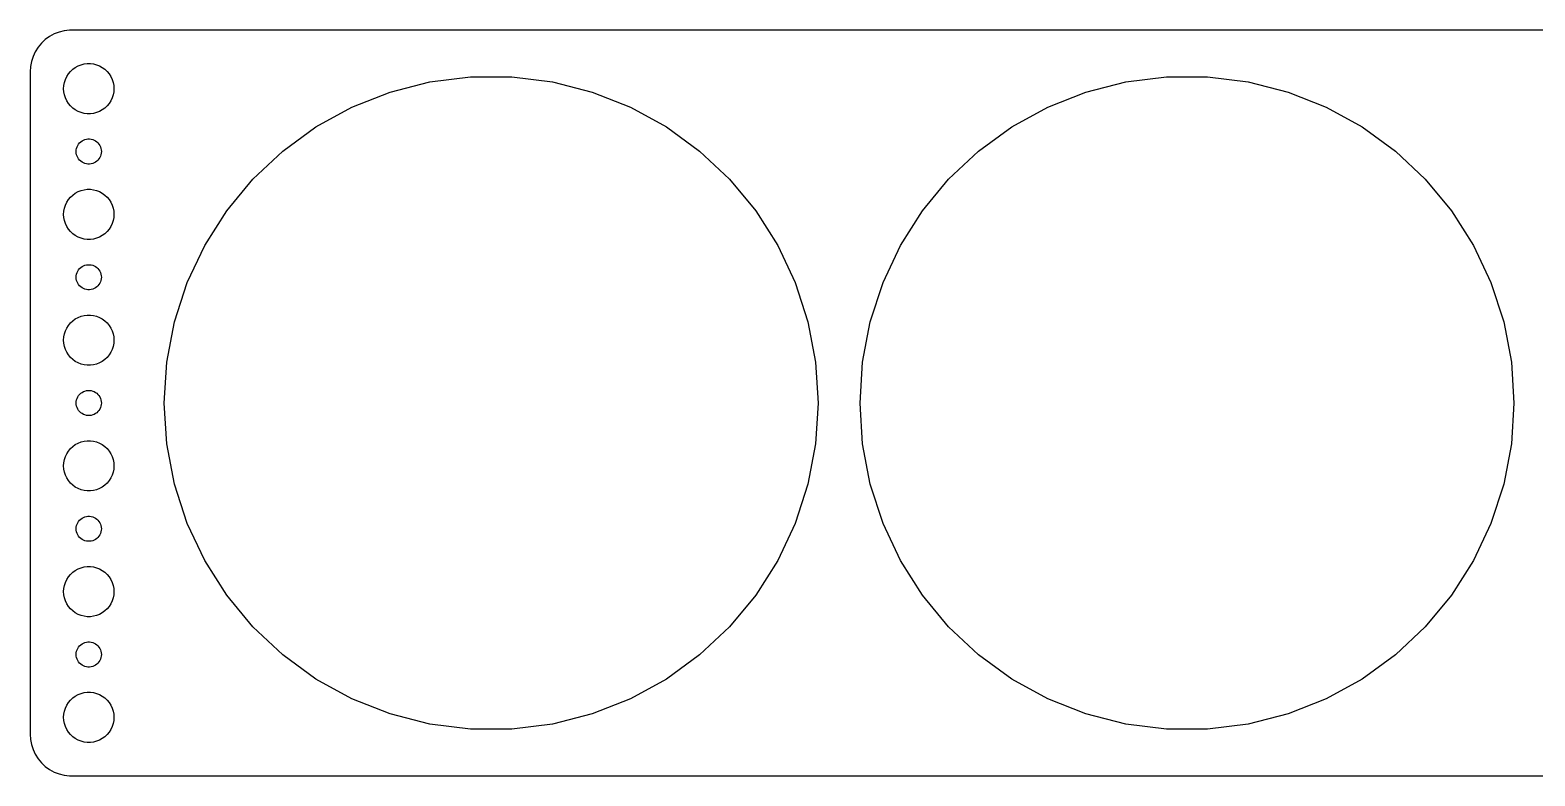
# Model space of a CAD drawing. Header units: metres. Extents: x -180 to 180, y -44 to 44.
# Drawn here: x -179.5 to 0, y -44.5 to 44.5 of the extents above; entities that cross this region are included whole.
import ezdxf

# ---------------------------------------------------------------- set-up
doc = ezdxf.new("R2010")
doc.units = ezdxf.units.M

msp = doc.modelspace()

# ---------------------------------------------------------------- linework, layer by layer
for p, q in [((-177.687, 43.3526), (-178.145, 42.9227)), ((-177.179, 43.7216), (-177.687, 43.3526)), ((-176.629, 44.0241), (-177.179, 43.7216)), ((-176.045, 44.2553), (-176.629, 44.0241)), ((-175.437, 44.4114), (-176.045, 44.2553)), ((-174.814, 44.4901), (-175.437, 44.4114)), ((174.814, 44.4901), (-174.814, 44.4901)), ((-179.149, 41.3406), (-179.343, 40.7434)), ((-178.882, 41.9088), (-179.149, 41.3406)), ((-178.545, 42.4389), (-178.882, 41.9088)), ((-178.145, 42.9227), (-178.545, 42.4389)), ((-179.461, 40.1267), (-179.5, 39.5)), ((-179.5, 39.5), (-179.5, -39.5)), ((-179.343, 40.7434), (-179.461, 40.1267)), ((-174.927, 39.2634), (-174.687, 39.5536)), ((-174.687, 39.5536), (-174.412, 39.8115)), ((-174.412, 39.8115), (-174.107, 40.033)), ((-174.107, 40.033), (-173.777, 40.2145)), ((-173.777, 40.2145), (-173.427, 40.3532)), ((-173.427, 40.3532), (-173.062, 40.4469)), ((-173.062, 40.4469), (-172.688, 40.4941)), ((-172.688, 40.4941), (-172.312, 40.4941)), ((-172.312, 40.4941), (-171.938, 40.4469)), ((-171.938, 40.4469), (-171.573, 40.3532)), ((-171.573, 40.3532), (-171.223, 40.2145)), ((-171.223, 40.2145), (-170.893, 40.033)), ((-170.893, 40.033), (-170.588, 39.8115)), ((-170.588, 39.8115), (-170.313, 39.5536)), ((-170.313, 39.5536), (-170.073, 39.2634)), ((-175.5, 37.5), (-175.476, 37.876)), ((-175.476, 37.876), (-175.406, 38.2461)), ((-175.406, 38.2461), (-175.289, 38.6044)), ((-175.289, 38.6044), (-175.129, 38.9453)), ((-175.129, 38.9453), (-174.927, 39.2634)), ((-170.073, 39.2634), (-169.871, 38.9453)), ((-169.871, 38.9453), (-169.711, 38.6044)), ((-169.711, 38.6044), (-169.594, 38.2461)), ((-169.594, 38.2461), (-169.524, 37.876)), ((-169.524, 37.876), (-169.5, 37.5)), ((-136.552, 37.0912), (-131.808, 38.3092)), ((-131.808, 38.3092), (-126.949, 38.923)), ((-126.949, 38.923), (-122.051, 38.923)), ((-122.051, 38.923), (-117.192, 38.3092)), ((-117.192, 38.3092), (-112.448, 37.0912)), ((-53.5517, 37.0912), (-48.8079, 38.3092)), ((-48.8079, 38.3092), (-43.9488, 38.923)), ((-43.9488, 38.923), (-39.0512, 38.923)), ((-39.0512, 38.923), (-34.1921, 38.3092)), ((-34.1921, 38.3092), (-29.4483, 37.0912)), ((-175.476, 37.124), (-175.5, 37.5)), ((-175.406, 36.7539), (-175.476, 37.124)), ((-175.289, 36.3956), (-175.406, 36.7539)), ((-175.129, 36.0547), (-175.289, 36.3956)), ((-174.927, 35.7366), (-175.129, 36.0547)), ((-169.871, 36.0547), (-170.073, 35.7366)), ((-169.711, 36.3956), (-169.871, 36.0547)), ((-169.594, 36.7539), (-169.711, 36.3956)), ((-169.524, 37.124), (-169.594, 36.7539)), ((-169.5, 37.5), (-169.524, 37.124)), ((-141.105, 35.2883), (-136.552, 37.0912)), ((-112.448, 37.0912), (-107.895, 35.2883)), ((-58.1054, 35.2883), (-53.5517, 37.0912)), ((-29.4483, 37.0912), (-24.8946, 35.2883)), ((-174.687, 35.4464), (-174.927, 35.7366)), ((-174.412, 35.1885), (-174.687, 35.4464)), ((-174.107, 34.967), (-174.412, 35.1885)), ((-173.777, 34.7855), (-174.107, 34.967)), ((-173.427, 34.6468), (-173.777, 34.7855)), ((-173.062, 34.5531), (-173.427, 34.6468)), ((-172.688, 34.5059), (-173.062, 34.5531)), ((-172.312, 34.5059), (-172.688, 34.5059)), ((-171.938, 34.5531), (-172.312, 34.5059)), ((-171.573, 34.6468), (-171.938, 34.5531)), ((-171.223, 34.7855), (-171.573, 34.6468)), ((-170.893, 34.967), (-171.223, 34.7855)), ((-170.588, 35.1885), (-170.893, 34.967)), ((-170.313, 35.4464), (-170.588, 35.1885)), ((-170.073, 35.7366), (-170.313, 35.4464)), ((-145.397, 32.9288), (-141.105, 35.2883)), ((-107.895, 35.2883), (-103.603, 32.9288)), ((-62.3972, 32.9288), (-58.1054, 35.2883)), ((-24.8946, 35.2883), (-20.6028, 32.9288)), ((-149.36, 30.05), (-145.397, 32.9288)), ((-103.603, 32.9288), (-99.6405, 30.05)), ((-66.3595, 30.05), (-62.3972, 32.9288)), ((-20.6028, 32.9288), (-16.6405, 30.05)), ((-173.953, 30.373), (-173.895, 30.5522)), ((-173.895, 30.5522), (-173.814, 30.7226)), ((-173.814, 30.7226), (-173.714, 30.8817)), ((-173.714, 30.8817), (-173.593, 31.0268)), ((-173.593, 31.0268), (-173.456, 31.1558)), ((-173.456, 31.1558), (-173.304, 31.2665)), ((-173.304, 31.2665), (-173.139, 31.3572)), ((-173.139, 31.3572), (-172.964, 31.4266)), ((-172.964, 31.4266), (-172.781, 31.4734)), ((-172.781, 31.4734), (-172.594, 31.497)), ((-172.594, 31.497), (-172.406, 31.497)), ((-172.406, 31.497), (-172.219, 31.4734)), ((-172.219, 31.4734), (-172.036, 31.4266)), ((-172.036, 31.4266), (-171.861, 31.3572)), ((-171.861, 31.3572), (-171.696, 31.2665)), ((-171.696, 31.2665), (-171.544, 31.1558)), ((-171.544, 31.1558), (-171.407, 31.0268)), ((-171.407, 31.0268), (-171.286, 30.8817)), ((-171.286, 30.8817), (-171.186, 30.7226)), ((-171.186, 30.7226), (-171.105, 30.5522)), ((-171.105, 30.5522), (-171.047, 30.373)), ((-174, 30), (-173.988, 30.188)), ((-173.988, 29.812), (-174, 30)), ((-173.988, 30.188), (-173.953, 30.373)), ((-173.953, 29.627), (-173.988, 29.812)), ((-173.895, 29.4478), (-173.953, 29.627)), ((-173.814, 29.2774), (-173.895, 29.4478)), ((-173.714, 29.1183), (-173.814, 29.2774)), ((-173.593, 28.9732), (-173.714, 29.1183)), ((-173.456, 28.8442), (-173.593, 28.9732)), ((-173.304, 28.7335), (-173.456, 28.8442)), ((-173.139, 28.6427), (-173.304, 28.7335)), ((-171.696, 28.7335), (-171.861, 28.6427)), ((-171.544, 28.8442), (-171.696, 28.7335)), ((-171.407, 28.9732), (-171.544, 28.8442)), ((-171.286, 29.1183), (-171.407, 28.9732)), ((-171.186, 29.2774), (-171.286, 29.1183)), ((-171.105, 29.4478), (-171.186, 29.2774)), ((-171.047, 29.627), (-171.105, 29.4478)), ((-171.047, 30.373), (-171.012, 30.188)), ((-171.012, 29.812), (-171.047, 29.627)), ((-171.012, 30.188), (-171, 30)), ((-171, 30), (-171.012, 29.812)), ((-152.93, 26.6973), (-149.36, 30.05)), ((-99.6405, 30.05), (-96.0702, 26.6973)), ((-69.9298, 26.6973), (-66.3595, 30.05)), ((-16.6405, 30.05), (-13.0702, 26.6973)), ((-172.964, 28.5734), (-173.139, 28.6427)), ((-172.781, 28.5266), (-172.964, 28.5734)), ((-172.594, 28.503), (-172.781, 28.5266)), ((-172.406, 28.503), (-172.594, 28.503)), ((-172.219, 28.5266), (-172.406, 28.503)), ((-172.036, 28.5734), (-172.219, 28.5266)), ((-171.861, 28.6427), (-172.036, 28.5734)), ((-174.107, 25.033), (-173.777, 25.2145)), ((-173.777, 25.2145), (-173.427, 25.3532)), ((-173.427, 25.3532), (-173.062, 25.4469)), ((-173.062, 25.4469), (-172.688, 25.4941)), ((-172.688, 25.4941), (-172.312, 25.4941)), ((-172.312, 25.4941), (-171.938, 25.4469)), ((-171.938, 25.4469), (-171.573, 25.3532)), ((-171.573, 25.3532), (-171.223, 25.2145)), ((-171.223, 25.2145), (-170.893, 25.033)), ((-156.052, 22.9236), (-152.93, 26.6973)), ((-96.0702, 26.6973), (-92.9483, 22.9236)), ((-73.0517, 22.9236), (-69.9298, 26.6973)), ((-13.0702, 26.6973), (-9.94833, 22.9236)), ((-175.406, 23.2461), (-175.289, 23.6044)), ((-175.289, 23.6044), (-175.129, 23.9453)), ((-175.129, 23.9453), (-174.927, 24.2634)), ((-174.927, 24.2634), (-174.687, 24.5536)), ((-174.687, 24.5536), (-174.412, 24.8115)), ((-174.412, 24.8115), (-174.107, 25.033)), ((-170.893, 25.033), (-170.588, 24.8115)), ((-170.588, 24.8115), (-170.313, 24.5536)), ((-170.313, 24.5536), (-170.073, 24.2634)), ((-170.073, 24.2634), (-169.871, 23.9453)), ((-169.871, 23.9453), (-169.711, 23.6044)), ((-169.711, 23.6044), (-169.594, 23.2461)), ((-175.5, 22.5), (-175.476, 22.876)), ((-175.476, 22.124), (-175.5, 22.5)), ((-175.476, 22.876), (-175.406, 23.2461)), ((-175.406, 21.7539), (-175.476, 22.124)), ((-175.289, 21.3956), (-175.406, 21.7539)), ((-169.594, 21.7539), (-169.711, 21.3956)), ((-169.594, 23.2461), (-169.524, 22.876)), ((-169.524, 22.124), (-169.594, 21.7539)), ((-169.524, 22.876), (-169.5, 22.5)), ((-169.5, 22.5), (-169.524, 22.124)), ((-158.676, 18.7884), (-156.052, 22.9236)), ((-92.9483, 22.9236), (-90.324, 18.7884)), ((-75.6759, 18.7884), (-73.0517, 22.9236)), ((-9.94833, 22.9236), (-7.32404, 18.7884)), ((-175.129, 21.0547), (-175.289, 21.3956)), ((-174.927, 20.7366), (-175.129, 21.0547)), ((-174.687, 20.4464), (-174.927, 20.7366)), ((-174.412, 20.1884), (-174.687, 20.4464)), ((-174.107, 19.967), (-174.412, 20.1884)), ((-173.777, 19.7855), (-174.107, 19.967)), ((-173.427, 19.6468), (-173.777, 19.7855)), ((-171.223, 19.7855), (-171.573, 19.6468)), ((-170.893, 19.967), (-171.223, 19.7855)), ((-170.588, 20.1884), (-170.893, 19.967)), ((-170.313, 20.4464), (-170.588, 20.1884)), ((-170.073, 20.7366), (-170.313, 20.4464)), ((-169.871, 21.0547), (-170.073, 20.7366)), ((-169.711, 21.3956), (-169.871, 21.0547)), ((-173.062, 19.5531), (-173.427, 19.6468)), ((-172.688, 19.5059), (-173.062, 19.5531)), ((-172.312, 19.5059), (-172.688, 19.5059)), ((-171.938, 19.5531), (-172.312, 19.5059)), ((-171.573, 19.6468), (-171.938, 19.5531)), ((-160.761, 14.3569), (-158.676, 18.7884)), ((-90.324, 18.7884), (-88.2387, 14.3569)), ((-77.7613, 14.3569), (-75.6759, 18.7884)), ((-7.32404, 18.7884), (-5.23871, 14.3569)), ((-173.593, 16.0268), (-173.456, 16.1558)), ((-173.456, 16.1558), (-173.304, 16.2665)), ((-173.304, 16.2665), (-173.139, 16.3572)), ((-173.139, 16.3572), (-172.964, 16.4266)), ((-172.964, 16.4266), (-172.781, 16.4734)), ((-172.781, 16.4734), (-172.594, 16.497)), ((-172.594, 16.497), (-172.406, 16.497)), ((-172.406, 16.497), (-172.219, 16.4734)), ((-172.219, 16.4734), (-172.036, 16.4266)), ((-172.036, 16.4266), (-171.861, 16.3572)), ((-171.861, 16.3572), (-171.696, 16.2665)), ((-171.696, 16.2665), (-171.544, 16.1558)), ((-171.544, 16.1558), (-171.407, 16.0268)), ((-174, 15), (-173.988, 15.188)), ((-173.988, 14.812), (-174, 15)), ((-173.988, 15.188), (-173.953, 15.373)), ((-173.953, 14.627), (-173.988, 14.812)), ((-173.953, 15.373), (-173.895, 15.5522)), ((-173.895, 14.4478), (-173.953, 14.627)), ((-173.895, 15.5522), (-173.814, 15.7226)), ((-173.814, 14.2774), (-173.895, 14.4478)), ((-173.814, 15.7226), (-173.714, 15.8817)), ((-173.714, 15.8817), (-173.593, 16.0268)), ((-171.407, 16.0268), (-171.286, 15.8817)), ((-171.286, 15.8817), (-171.186, 15.7226)), ((-171.186, 15.7226), (-171.105, 15.5522)), ((-171.105, 14.4478), (-171.186, 14.2774)), ((-171.105, 15.5522), (-171.047, 15.373)), ((-171.047, 14.627), (-171.105, 14.4478)), ((-171.047, 15.373), (-171.012, 15.188)), ((-171.012, 14.812), (-171.047, 14.627)), ((-171.012, 15.188), (-171, 15)), ((-171, 15), (-171.012, 14.812)), ((-173.714, 14.1183), (-173.814, 14.2774)), ((-173.593, 13.9732), (-173.714, 14.1183)), ((-173.456, 13.8442), (-173.593, 13.9732)), ((-173.304, 13.7335), (-173.456, 13.8442)), ((-173.139, 13.6427), (-173.304, 13.7335)), ((-172.964, 13.5734), (-173.139, 13.6427)), ((-172.781, 13.5266), (-172.964, 13.5734)), ((-172.594, 13.5029), (-172.781, 13.5266)), ((-172.406, 13.5029), (-172.594, 13.5029)), ((-172.219, 13.5266), (-172.406, 13.5029)), ((-172.036, 13.5734), (-172.219, 13.5266)), ((-171.861, 13.6427), (-172.036, 13.5734)), ((-171.696, 13.7335), (-171.861, 13.6427)), ((-171.544, 13.8442), (-171.696, 13.7335)), ((-171.407, 13.9732), (-171.544, 13.8442)), ((-171.286, 14.1183), (-171.407, 13.9732)), ((-171.186, 14.2774), (-171.286, 14.1183)), ((-162.275, 9.6989), (-160.761, 14.3569)), ((-88.2387, 14.3569), (-86.7253, 9.6989)), ((-79.2747, 9.6989), (-77.7613, 14.3569)), ((-5.23871, 14.3569), (-3.72525, 9.6989)), ((-175.129, 8.94525), (-174.927, 9.26335)), ((-174.927, 9.26335), (-174.687, 9.55363)), ((-174.687, 9.55363), (-174.412, 9.81154)), ((-174.412, 9.81154), (-174.107, 10.033)), ((-174.107, 10.033), (-173.777, 10.2145)), ((-173.777, 10.2145), (-173.427, 10.3532)), ((-173.427, 10.3532), (-173.062, 10.4469)), ((-173.062, 10.4469), (-172.688, 10.4941)), ((-172.688, 10.4941), (-172.312, 10.4941)), ((-172.312, 10.4941), (-171.938, 10.4469)), ((-171.938, 10.4469), (-171.573, 10.3532)), ((-171.573, 10.3532), (-171.223, 10.2145)), ((-171.223, 10.2145), (-170.893, 10.033)), ((-170.893, 10.033), (-170.588, 9.81154)), ((-170.588, 9.81154), (-170.313, 9.55363)), ((-170.313, 9.55363), (-170.073, 9.26335)), ((-170.073, 9.26335), (-169.871, 8.94525)), ((-163.192, 4.88799), (-162.275, 9.6989)), ((-86.7253, 9.6989), (-85.8075, 4.88799)), ((-80.1925, 4.88799), (-79.2747, 9.6989)), ((-3.72525, 9.6989), (-2.80753, 4.88799)), ((-175.5, 7.5), (-175.476, 7.87599)), ((-175.476, 7.12399), (-175.5, 7.5)), ((-175.476, 7.87599), (-175.406, 8.24606)), ((-175.406, 8.24606), (-175.289, 8.60437)), ((-175.289, 8.60437), (-175.129, 8.94525)), ((-169.871, 8.94525), (-169.711, 8.60437)), ((-169.711, 8.60437), (-169.594, 8.24606)), ((-169.594, 8.24606), (-169.524, 7.87599)), ((-169.524, 7.87599), (-169.5, 7.5)), ((-169.5, 7.5), (-169.524, 7.12399)), ((-175.406, 6.75392), (-175.476, 7.12399)), ((-175.289, 6.39561), (-175.406, 6.75392)), ((-175.129, 6.05473), (-175.289, 6.39561)), ((-174.927, 5.73663), (-175.129, 6.05473)), ((-174.687, 5.44635), (-174.927, 5.73663)), ((-174.412, 5.18845), (-174.687, 5.44635)), ((-170.313, 5.44635), (-170.588, 5.18845)), ((-170.073, 5.73663), (-170.313, 5.44635)), ((-169.871, 6.05473), (-170.073, 5.73663)), ((-169.711, 6.39561), (-169.871, 6.05473)), ((-169.594, 6.75392), (-169.711, 6.39561)), ((-169.524, 7.12399), (-169.594, 6.75392)), ((-174.107, 4.96701), (-174.412, 5.18845)), ((-173.777, 4.78551), (-174.107, 4.96701)), ((-173.427, 4.64682), (-173.777, 4.78551)), ((-173.062, 4.55313), (-173.427, 4.64682)), ((-172.688, 4.50591), (-173.062, 4.55313)), ((-172.312, 4.50591), (-172.688, 4.50591)), ((-171.938, 4.55313), (-172.312, 4.50591)), ((-171.573, 4.64682), (-171.938, 4.55313)), ((-171.223, 4.78551), (-171.573, 4.64682)), ((-170.893, 4.96701), (-171.223, 4.78551)), ((-170.588, 5.18845), (-170.893, 4.96701)), ((-163.5, 0), (-163.192, 4.88799)), ((-85.8075, 4.88799), (-85.5, 0)), ((-80.5, 0), (-80.1925, 4.88799)), ((-2.80753, 4.88799), (-2.5, 0)), ((-174, 0), (-173.988, 0.18799)), ((-173.988, -0.18799), (-174, 0)), ((-173.988, 0.18799), (-173.953, 0.37303)), ((-173.953, 0.37303), (-173.895, 0.55219)), ((-173.895, 0.55219), (-173.814, 0.72263)), ((-173.814, 0.72263), (-173.714, 0.88167)), ((-173.714, 0.88167), (-173.593, 1.02681)), ((-173.593, 1.02681), (-173.456, 1.15576)), ((-173.456, 1.15576), (-173.304, 1.26648)), ((-173.304, 1.26648), (-173.139, 1.35724)), ((-173.139, 1.35724), (-172.964, 1.42657)), ((-172.964, 1.42657), (-172.781, 1.47342)), ((-172.781, 1.47342), (-172.594, 1.49704)), ((-172.594, 1.49704), (-172.406, 1.49704)), ((-172.406, 1.49704), (-172.219, 1.47342)), ((-172.219, 1.47342), (-172.036, 1.42657)), ((-172.036, 1.42657), (-171.861, 1.35724)), ((-171.861, 1.35724), (-171.696, 1.26648)), ((-171.696, 1.26648), (-171.544, 1.15576)), ((-171.544, 1.15576), (-171.407, 1.02681)), ((-171.407, 1.02681), (-171.286, 0.88167)), ((-171.286, 0.88167), (-171.186, 0.72263)), ((-171.186, 0.72263), (-171.105, 0.55219)), ((-171.105, 0.55219), (-171.047, 0.37303)), ((-171.047, 0.37303), (-171.012, 0.18799)), ((-171.012, 0.18799), (-171, 0)), ((-171, 0), (-171.012, -0.18799)), ((-163.192, -4.88799), (-163.5, 0)), ((-85.5, 0), (-85.8075, -4.88799)), ((-80.1925, -4.88799), (-80.5, 0)), ((-2.5, 0), (-2.80753, -4.88799)), ((-173.953, -0.37303), (-173.988, -0.18799)), ((-173.895, -0.55219), (-173.953, -0.37303)), ((-173.814, -0.72263), (-173.895, -0.55219)), ((-173.714, -0.88167), (-173.814, -0.72263)), ((-173.593, -1.02681), (-173.714, -0.88167)), ((-173.456, -1.15576), (-173.593, -1.02681)), ((-173.304, -1.26648), (-173.456, -1.15576)), ((-173.139, -1.35724), (-173.304, -1.26648)), ((-172.964, -1.42657), (-173.139, -1.35724)), ((-172.781, -1.47342), (-172.964, -1.42657)), ((-172.594, -1.49704), (-172.781, -1.47342)), ((-172.406, -1.49704), (-172.594, -1.49704)), ((-172.219, -1.47342), (-172.406, -1.49704)), ((-172.036, -1.42657), (-172.219, -1.47342)), ((-171.861, -1.35724), (-172.036, -1.42657)), ((-171.696, -1.26648), (-171.861, -1.35724)), ((-171.544, -1.15576), (-171.696, -1.26648)), ((-171.407, -1.02681), (-171.544, -1.15576)), ((-171.286, -0.88167), (-171.407, -1.02681)), ((-171.186, -0.72263), (-171.286, -0.88167)), ((-171.105, -0.55219), (-171.186, -0.72263)), ((-171.047, -0.37303), (-171.105, -0.55219)), ((-171.012, -0.18799), (-171.047, -0.37303)), ((-174.687, -5.44635), (-174.412, -5.18845)), ((-174.412, -5.18845), (-174.107, -4.96701)), ((-174.107, -4.96701), (-173.777, -4.78551)), ((-173.777, -4.78551), (-173.427, -4.64682)), ((-173.427, -4.64682), (-173.062, -4.55313)), ((-173.062, -4.55313), (-172.688, -4.50591)), ((-172.688, -4.50591), (-172.312, -4.50591)), ((-172.312, -4.50591), (-171.938, -4.55313)), ((-171.938, -4.55313), (-171.573, -4.64682)), ((-171.573, -4.64682), (-171.223, -4.78551)), ((-171.223, -4.78551), (-170.893, -4.96701)), ((-170.893, -4.96701), (-170.588, -5.18845)), ((-170.588, -5.18845), (-170.313, -5.44635)), ((-162.275, -9.6989), (-163.192, -4.88799)), ((-85.8075, -4.88799), (-86.7253, -9.6989)), ((-79.2747, -9.6989), (-80.1925, -4.88799)), ((-2.80753, -4.88799), (-3.72525, -9.6989)), ((-175.5, -7.5), (-175.476, -7.12399)), ((-175.476, -7.12399), (-175.406, -6.75392)), ((-175.406, -6.75392), (-175.289, -6.39561)), ((-175.289, -6.39561), (-175.129, -6.05473)), ((-175.129, -6.05473), (-174.927, -5.73663)), ((-174.927, -5.73663), (-174.687, -5.44635)), ((-170.313, -5.44635), (-170.073, -5.73663)), ((-170.073, -5.73663), (-169.871, -6.05473)), ((-169.871, -6.05473), (-169.711, -6.39561)), ((-169.711, -6.39561), (-169.594, -6.75392)), ((-169.594, -6.75392), (-169.524, -7.12399)), ((-169.524, -7.12399), (-169.5, -7.5)), ((-175.476, -7.87599), (-175.5, -7.5)), ((-175.406, -8.24606), (-175.476, -7.87599)), ((-175.289, -8.60437), (-175.406, -8.24606)), ((-175.129, -8.94525), (-175.289, -8.60437)), ((-174.927, -9.26335), (-175.129, -8.94525)), ((-169.871, -8.94525), (-170.073, -9.26335)), ((-169.711, -8.60437), (-169.871, -8.94525)), ((-169.594, -8.24606), (-169.711, -8.60437)), ((-169.524, -7.87599), (-169.594, -8.24606)), ((-169.5, -7.5), (-169.524, -7.87599)), ((-174.687, -9.55363), (-174.927, -9.26335)), ((-174.412, -9.81154), (-174.687, -9.55363)), ((-174.107, -10.033), (-174.412, -9.81154)), ((-173.777, -10.2145), (-174.107, -10.033)), ((-173.427, -10.3532), (-173.777, -10.2145)), ((-173.062, -10.4469), (-173.427, -10.3532)), ((-172.688, -10.4941), (-173.062, -10.4469)), ((-172.312, -10.4941), (-172.688, -10.4941)), ((-171.938, -10.4469), (-172.312, -10.4941)), ((-171.573, -10.3532), (-171.938, -10.4469)), ((-171.223, -10.2145), (-171.573, -10.3532)), ((-170.893, -10.033), (-171.223, -10.2145)), ((-170.588, -9.81154), (-170.893, -10.033)), ((-170.313, -9.55363), (-170.588, -9.81154)), ((-170.073, -9.26335), (-170.313, -9.55363)), ((-160.761, -14.3569), (-162.275, -9.6989)), ((-86.7253, -9.6989), (-88.2387, -14.3569)), ((-77.7613, -14.3569), (-79.2747, -9.6989)), ((-3.72525, -9.6989), (-5.23871, -14.3569)), ((-173.895, -14.4478), (-173.814, -14.2774)), ((-173.814, -14.2774), (-173.714, -14.1183)), ((-173.714, -14.1183), (-173.593, -13.9732)), ((-173.593, -13.9732), (-173.456, -13.8442)), ((-173.456, -13.8442), (-173.304, -13.7335)), ((-173.304, -13.7335), (-173.139, -13.6427)), ((-173.139, -13.6427), (-172.964, -13.5734)), ((-172.964, -13.5734), (-172.781, -13.5266)), ((-172.781, -13.5266), (-172.594, -13.5029)), ((-172.594, -13.5029), (-172.406, -13.5029)), ((-172.406, -13.5029), (-172.219, -13.5266)), ((-172.219, -13.5266), (-172.036, -13.5734)), ((-172.036, -13.5734), (-171.861, -13.6427)), ((-171.861, -13.6427), (-171.696, -13.7335)), ((-171.696, -13.7335), (-171.544, -13.8442)), ((-171.544, -13.8442), (-171.407, -13.9732)), ((-171.407, -13.9732), (-171.286, -14.1183)), ((-171.286, -14.1183), (-171.186, -14.2774)), ((-171.186, -14.2774), (-171.105, -14.4478)), ((-158.676, -18.7884), (-160.761, -14.3569)), ((-88.2387, -14.3569), (-90.324, -18.7884)), ((-75.6759, -18.7884), (-77.7613, -14.3569)), ((-5.23871, -14.3569), (-7.32404, -18.7884)), ((-174, -15), (-173.988, -14.812)), ((-173.988, -15.188), (-174, -15)), ((-173.988, -14.812), (-173.953, -14.627)), ((-173.953, -15.373), (-173.988, -15.188)), ((-173.953, -14.627), (-173.895, -14.4478)), ((-173.895, -15.5522), (-173.953, -15.373)), ((-173.814, -15.7226), (-173.895, -15.5522)), ((-173.714, -15.8817), (-173.814, -15.7226)), ((-173.593, -16.0268), (-173.714, -15.8817)), ((-173.456, -16.1558), (-173.593, -16.0268)), ((-171.407, -16.0268), (-171.544, -16.1558)), ((-171.286, -15.8817), (-171.407, -16.0268)), ((-171.186, -15.7226), (-171.286, -15.8817)), ((-171.105, -15.5522), (-171.186, -15.7226)), ((-171.105, -14.4478), (-171.047, -14.627)), ((-171.047, -15.373), (-171.105, -15.5522)), ((-171.047, -14.627), (-171.012, -14.812)), ((-171.012, -15.188), (-171.047, -15.373)), ((-171.012, -14.812), (-171, -15)), ((-171, -15), (-171.012, -15.188)), ((-173.304, -16.2665), (-173.456, -16.1558)), ((-173.139, -16.3572), (-173.304, -16.2665)), ((-172.964, -16.4266), (-173.139, -16.3572)), ((-172.781, -16.4734), (-172.964, -16.4266)), ((-172.594, -16.497), (-172.781, -16.4734)), ((-172.406, -16.497), (-172.594, -16.497)), ((-172.219, -16.4734), (-172.406, -16.497)), ((-172.036, -16.4266), (-172.219, -16.4734)), ((-171.861, -16.3572), (-172.036, -16.4266)), ((-171.696, -16.2665), (-171.861, -16.3572)), ((-171.544, -16.1558), (-171.696, -16.2665)), ((-173.777, -19.7855), (-173.427, -19.6468)), ((-173.427, -19.6468), (-173.062, -19.5531)), ((-173.062, -19.5531), (-172.688, -19.5059)), ((-172.688, -19.5059), (-172.312, -19.5059)), ((-172.312, -19.5059), (-171.938, -19.5531)), ((-171.938, -19.5531), (-171.573, -19.6468)), ((-171.573, -19.6468), (-171.223, -19.7855)), ((-156.052, -22.9236), (-158.676, -18.7884)), ((-90.324, -18.7884), (-92.9483, -22.9236)), ((-73.0517, -22.9236), (-75.6759, -18.7884)), ((-7.32404, -18.7884), (-9.94833, -22.9236)), ((-175.406, -21.7539), (-175.289, -21.3956)), ((-175.289, -21.3956), (-175.129, -21.0547)), ((-175.129, -21.0547), (-174.927, -20.7366)), ((-174.927, -20.7366), (-174.687, -20.4464)), ((-174.687, -20.4464), (-174.412, -20.1884)), ((-174.412, -20.1884), (-174.107, -19.967)), ((-174.107, -19.967), (-173.777, -19.7855)), ((-171.223, -19.7855), (-170.893, -19.967)), ((-170.893, -19.967), (-170.588, -20.1884)), ((-170.588, -20.1884), (-170.313, -20.4464)), ((-170.313, -20.4464), (-170.073, -20.7366)), ((-170.073, -20.7366), (-169.871, -21.0547)), ((-169.871, -21.0547), (-169.711, -21.3956)), ((-169.711, -21.3956), (-169.594, -21.7539)), ((-175.5, -22.5), (-175.476, -22.124)), ((-175.476, -22.876), (-175.5, -22.5)), ((-175.476, -22.124), (-175.406, -21.7539)), ((-175.406, -23.2461), (-175.476, -22.876)), ((-175.289, -23.6044), (-175.406, -23.2461)), ((-169.594, -23.2461), (-169.711, -23.6044)), ((-169.594, -21.7539), (-169.524, -22.124)), ((-169.524, -22.876), (-169.594, -23.2461)), ((-169.524, -22.124), (-169.5, -22.5)), ((-169.5, -22.5), (-169.524, -22.876)), ((-152.93, -26.6973), (-156.052, -22.9236)), ((-92.9483, -22.9236), (-96.0702, -26.6973)), ((-69.9298, -26.6973), (-73.0517, -22.9236)), ((-9.94833, -22.9236), (-13.0702, -26.6973)), ((-175.129, -23.9453), (-175.289, -23.6044)), ((-174.927, -24.2634), (-175.129, -23.9453)), ((-174.687, -24.5536), (-174.927, -24.2634)), ((-174.412, -24.8115), (-174.687, -24.5536)), ((-174.107, -25.033), (-174.412, -24.8115)), ((-173.777, -25.2145), (-174.107, -25.033)), ((-170.893, -25.033), (-171.223, -25.2145)), ((-170.588, -24.8115), (-170.893, -25.033)), ((-170.313, -24.5536), (-170.588, -24.8115)), ((-170.073, -24.2634), (-170.313, -24.5536)), ((-169.871, -23.9453), (-170.073, -24.2634)), ((-169.711, -23.6044), (-169.871, -23.9453)), ((-173.427, -25.3532), (-173.777, -25.2145)), ((-173.062, -25.4469), (-173.427, -25.3532)), ((-172.688, -25.4941), (-173.062, -25.4469)), ((-172.312, -25.4941), (-172.688, -25.4941)), ((-171.938, -25.4469), (-172.312, -25.4941)), ((-171.573, -25.3532), (-171.938, -25.4469)), ((-171.223, -25.2145), (-171.573, -25.3532)), ((-149.36, -30.05), (-152.93, -26.6973)), ((-96.0702, -26.6973), (-99.6405, -30.05)), ((-66.3595, -30.05), (-69.9298, -26.6973)), ((-13.0702, -26.6973), (-16.6405, -30.05)), ((-173.304, -28.7335), (-173.139, -28.6427)), ((-173.139, -28.6427), (-172.964, -28.5734)), ((-172.964, -28.5734), (-172.781, -28.5266)), ((-172.781, -28.5266), (-172.594, -28.503)), ((-172.594, -28.503), (-172.406, -28.503)), ((-172.406, -28.503), (-172.219, -28.5266)), ((-172.219, -28.5266), (-172.036, -28.5734)), ((-172.036, -28.5734), (-171.861, -28.6427)), ((-171.861, -28.6427), (-171.696, -28.7335)), ((-174, -30), (-173.988, -29.812)), ((-173.988, -30.188), (-174, -30)), ((-173.988, -29.812), (-173.953, -29.627)), ((-173.953, -30.373), (-173.988, -30.188)), ((-173.953, -29.627), (-173.895, -29.4478)), ((-173.895, -30.5522), (-173.953, -30.373)), ((-173.895, -29.4478), (-173.814, -29.2774)), ((-173.814, -29.2774), (-173.714, -29.1183)), ((-173.714, -29.1183), (-173.593, -28.9732)), ((-173.593, -28.9732), (-173.456, -28.8442)), ((-173.456, -28.8442), (-173.304, -28.7335)), ((-171.696, -28.7335), (-171.544, -28.8442)), ((-171.544, -28.8442), (-171.407, -28.9732)), ((-171.407, -28.9732), (-171.286, -29.1183)), ((-171.286, -29.1183), (-171.186, -29.2774)), ((-171.186, -29.2774), (-171.105, -29.4478)), ((-171.105, -29.4478), (-171.047, -29.627)), ((-171.047, -30.373), (-171.105, -30.5522)), ((-171.047, -29.627), (-171.012, -29.812)), ((-171.012, -30.188), (-171.047, -30.373)), ((-171.012, -29.812), (-171, -30)), ((-171, -30), (-171.012, -30.188)), ((-145.397, -32.9288), (-149.36, -30.05)), ((-99.6405, -30.05), (-103.603, -32.9288)), ((-62.3972, -32.9288), (-66.3595, -30.05)), ((-16.6405, -30.05), (-20.6028, -32.9288)), ((-173.814, -30.7226), (-173.895, -30.5522)), ((-173.714, -30.8817), (-173.814, -30.7226)), ((-173.593, -31.0268), (-173.714, -30.8817)), ((-173.456, -31.1558), (-173.593, -31.0268)), ((-173.304, -31.2665), (-173.456, -31.1558)), ((-173.139, -31.3572), (-173.304, -31.2665)), ((-172.964, -31.4266), (-173.139, -31.3572)), ((-172.781, -31.4734), (-172.964, -31.4266)), ((-172.594, -31.497), (-172.781, -31.4734)), ((-172.406, -31.497), (-172.594, -31.497)), ((-172.219, -31.4734), (-172.406, -31.497)), ((-172.036, -31.4266), (-172.219, -31.4734)), ((-171.861, -31.3572), (-172.036, -31.4266)), ((-171.696, -31.2665), (-171.861, -31.3572)), ((-171.544, -31.1558), (-171.696, -31.2665)), ((-171.407, -31.0268), (-171.544, -31.1558)), ((-171.286, -30.8817), (-171.407, -31.0268)), ((-171.186, -30.7226), (-171.286, -30.8817)), ((-171.105, -30.5522), (-171.186, -30.7226)), ((-141.105, -35.2883), (-145.397, -32.9288)), ((-103.603, -32.9288), (-107.895, -35.2883)), ((-58.1054, -35.2883), (-62.3972, -32.9288)), ((-20.6028, -32.9288), (-24.8946, -35.2883)), ((-175.129, -36.0547), (-174.927, -35.7366)), ((-174.927, -35.7366), (-174.687, -35.4464)), ((-174.687, -35.4464), (-174.412, -35.1885)), ((-174.412, -35.1885), (-174.107, -34.967)), ((-174.107, -34.967), (-173.777, -34.7855)), ((-173.777, -34.7855), (-173.427, -34.6468)), ((-173.427, -34.6468), (-173.062, -34.5531)), ((-173.062, -34.5531), (-172.688, -34.5059)), ((-172.688, -34.5059), (-172.312, -34.5059)), ((-172.312, -34.5059), (-171.938, -34.5531)), ((-171.938, -34.5531), (-171.573, -34.6468)), ((-171.573, -34.6468), (-171.223, -34.7855)), ((-171.223, -34.7855), (-170.893, -34.967)), ((-170.893, -34.967), (-170.588, -35.1885)), ((-170.588, -35.1885), (-170.313, -35.4464)), ((-170.313, -35.4464), (-170.073, -35.7366)), ((-170.073, -35.7366), (-169.871, -36.0547)), ((-136.552, -37.0912), (-141.105, -35.2883)), ((-107.895, -35.2883), (-112.448, -37.0912)), ((-53.5517, -37.0912), (-58.1054, -35.2883)), ((-24.8946, -35.2883), (-29.4483, -37.0912)), ((-175.5, -37.5), (-175.476, -37.124)), ((-175.476, -37.876), (-175.5, -37.5)), ((-175.476, -37.124), (-175.406, -36.7539)), ((-175.406, -36.7539), (-175.289, -36.3956)), ((-175.289, -36.3956), (-175.129, -36.0547)), ((-169.871, -36.0547), (-169.711, -36.3956)), ((-169.711, -36.3956), (-169.594, -36.7539)), ((-169.594, -36.7539), (-169.524, -37.124)), ((-169.524, -37.124), (-169.5, -37.5)), ((-169.5, -37.5), (-169.524, -37.876)), ((-131.808, -38.3092), (-136.552, -37.0912)), ((-112.448, -37.0912), (-117.192, -38.3092)), ((-48.8079, -38.3092), (-53.5517, -37.0912)), ((-29.4483, -37.0912), (-34.1921, -38.3092)), ((-175.406, -38.2461), (-175.476, -37.876)), ((-175.289, -38.6044), (-175.406, -38.2461)), ((-175.129, -38.9453), (-175.289, -38.6044)), ((-174.927, -39.2634), (-175.129, -38.9453)), ((-174.687, -39.5536), (-174.927, -39.2634)), ((-170.073, -39.2634), (-170.313, -39.5536)), ((-169.871, -38.9453), (-170.073, -39.2634)), ((-169.711, -38.6044), (-169.871, -38.9453)), ((-169.594, -38.2461), (-169.711, -38.6044)), ((-169.524, -37.876), (-169.594, -38.2461)), ((-126.949, -38.923), (-131.808, -38.3092)), ((-122.051, -38.923), (-126.949, -38.923)), ((-117.192, -38.3092), (-122.051, -38.923)), ((-43.9488, -38.923), (-48.8079, -38.3092)), ((-39.0512, -38.923), (-43.9488, -38.923)), ((-34.1921, -38.3092), (-39.0512, -38.923)), ((-179.5, -39.5), (-179.461, -40.1267)), ((-179.461, -40.1267), (-179.343, -40.7434)), ((-179.343, -40.7434), (-179.149, -41.3406)), ((-174.412, -39.8115), (-174.687, -39.5536)), ((-174.107, -40.033), (-174.412, -39.8115)), ((-173.777, -40.2145), (-174.107, -40.033)), ((-173.427, -40.3532), (-173.777, -40.2145)), ((-173.062, -40.4469), (-173.427, -40.3532)), ((-172.688, -40.4941), (-173.062, -40.4469)), ((-172.312, -40.4941), (-172.688, -40.4941)), ((-171.938, -40.4469), (-172.312, -40.4941)), ((-171.573, -40.3532), (-171.938, -40.4469)), ((-171.223, -40.2145), (-171.573, -40.3532)), ((-170.893, -40.033), (-171.223, -40.2145)), ((-170.588, -39.8115), (-170.893, -40.033)), ((-170.313, -39.5536), (-170.588, -39.8115)), ((-179.149, -41.3406), (-178.882, -41.9088)), ((-178.882, -41.9088), (-178.545, -42.4389)), ((-178.545, -42.4389), (-178.145, -42.9227)), ((-178.145, -42.9227), (-177.687, -43.3526)), ((-177.687, -43.3526), (-177.179, -43.7216)), ((-177.179, -43.7216), (-176.629, -44.0241)), ((-176.629, -44.0241), (-176.045, -44.2553)), ((-176.045, -44.2553), (-175.437, -44.4114)), ((-175.437, -44.4114), (-174.814, -44.4901)), ((-174.814, -44.4901), (174.814, -44.4901))]:
    msp.add_line(p, q)

doc.saveas('drawing.dxf')
